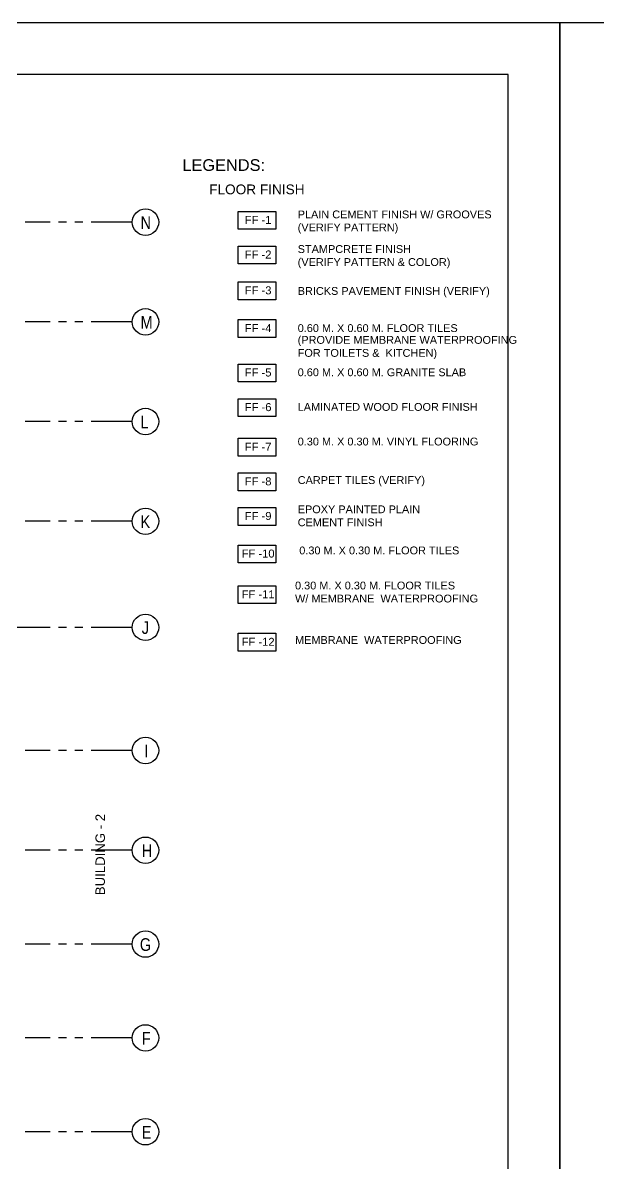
# Model space of a CAD drawing. Header units: millimetres. Extents: x 2148 to 2681, y 758 to 986.
# Drawn here: x 2455.36 to 2479.89, y 937.63 to 986.24 of the extents above; entities that cross this region are included whole.
import ezdxf

# ---------------------------------------------------------------- set-up
doc = ezdxf.new("R2010")
doc.units = ezdxf.units.MM
doc.linetypes.add('CENTER2', pattern=[28.575, 19.05, -3.175, 3.175, -3.175])
doc.linetypes.add('PHANTOMX2', pattern=[5, 2.5, -0.5, 0.5, -0.5, 0.5, -0.5])
for name, color, linetype in [('DIM', 20, 'Continuous'), ('grid', 241, 'PHANTOMX2'), ('S_GRID LINES', 252, 'Continuous'), ('TEXT', 6, 'Continuous'), ('TLBLK', 7, 'Continuous'), ('wall', 4, 'Continuous')]:
    doc.layers.add(name, color=color, linetype=linetype)
doc.styles.add('ARIALNW', font='ARIALN.TTF')
doc.styles.add('SWISS', font='swissl.ttf')

# ---------------------------------------------------------------- blocks, each defined once
blk = doc.blocks.new('A$C1DB67A09')
at = {"layer": 'Defpoints', "ltscale": 0.5, "elevation": 0}
blk.add_lwpolyline([(7.292, -83.48), (108.892, -83.48), (108.892, -7.28), (7.292, -7.28)], close=True, dxfattribs=at)
at = {"layer": 'wall', "color": 16, "linetype": 'ByBlock', "ltscale": 1.5, "elevation": 0}
blk.add_lwpolyline([(9.492, -81.28), (106.692, -81.28), (106.692, -9.48), (9.492, -9.48)], close=True, dxfattribs=at)

msp = doc.modelspace()

# ---------------------------------------------------------------- linework, layer by layer
at = {"ltscale": 0.5}
for points in [[(2464.5469527, 978.2003743), (2466.1507906, 978.2003743), (2466.1507906, 977.4412066), (2464.5469527, 977.4412066)], [(2464.5469527, 976.7243391), (2466.1507906, 976.7243391), (2466.1507906, 975.9651713), (2464.5469527, 975.9651713)], [(2464.5469527, 975.1942026), (2466.1507906, 975.1942026), (2466.1507906, 974.4350348), (2464.5469527, 974.4350348)], [(2464.5469527, 973.5855548), (2466.1507906, 973.5855548), (2466.1507906, 972.826387), (2464.5469527, 972.826387)], [(2464.5469527, 971.6932527), (2466.1507906, 971.6932527), (2466.1507906, 970.934085), (2464.5469527, 970.934085)], [(2464.5469527, 970.2172174), (2466.1507906, 970.2172174), (2466.1507906, 969.4580497), (2464.5469527, 969.4580497)], [(2464.5469527, 968.5278061), (2466.1507906, 968.5278061), (2466.1507906, 967.7686384), (2464.5469527, 967.7686384)], [(2464.5469527, 967.0517708), (2466.1507906, 967.0517708), (2466.1507906, 966.2926031), (2464.5469527, 966.2926031)], [(2464.5469527, 965.5757356), (2466.1507906, 965.5757356), (2466.1507906, 964.8165678), (2464.5469527, 964.8165678)], [(2464.5469527, 963.9749138), (2466.1507906, 963.9749138), (2466.1507906, 963.215746), (2464.5469527, 963.215746)], [(2464.5469527, 962.2398907), (2466.1507906, 962.2398907), (2466.1507906, 961.480723), (2464.5469527, 961.480723)], [(2464.5469527, 960.2150235), (2466.1507906, 960.2150235), (2466.1507906, 959.4558558), (2464.5469527, 959.4558558)]]:
    msp.add_lwpolyline(points, close=True, dxfattribs=at)
for centre in [(2460.5911583, 977.7411715, 0), (2460.5911583, 973.4910905), (2460.5911583, 969.2420849), (2460.5914723, 964.9898693, 0), (2460.5913145, 960.4692324), (2460.5910006, 955.2203176, 0), (2460.5910006, 950.969311, 0), (2460.5910006, 946.969311, 0), (2460.5910006, 942.969311, 0), (2460.5910006, 938.969311, 0)]:
    msp.add_circle(centre, 0.5634965)
at = {"layer": 'Defpoints', "ltscale": 0.5, "elevation": 0}
for points in [[(2376.6500187, 910.0388045), (2478.2500187, 910.0388045), (2478.2500187, 986.2388045), (2376.6500187, 986.2388045)], [(2478.2500187, 910.0388045), (2579.8500187, 910.0388045), (2579.8500187, 986.2388045), (2478.2500187, 986.2388045)]]:
    msp.add_lwpolyline(points, close=True, dxfattribs=at)
at = {"layer": 'grid', "ltscale": 0.7}
for p, q in [((2460.0276618, 977.7411715, 0), (2455.4672953, 977.7411715, 0)), ((2460.0276618, 973.4910905), (2455.4672953, 973.4910905, 0)), ((2460.0276618, 969.2420849), (2455.4672953, 969.2420849, 0)), ((2460.0273478, 964.9898693, 0), (2455.4672953, 964.9898693, 0)), ((2460.0275055, 960.4692324, 0), (2455.4672953, 960.4692324, 0)), ((2460.0278195, 960.4692324, 0), (2455.4672953, 960.4692324, 0)), ((2460.0278195, 955.2203176), (2455.4672953, 955.2203176)), ((2460.0278195, 950.969311), (2455.4672953, 950.969311)), ((2460.0278195, 946.969311), (2455.4672953, 946.969311)), ((2460.0278195, 942.969311, 0), (2455.4672953, 942.969311, 0)), ((2460.0278195, 938.969311, 0), (2455.4672953, 938.969311, 0))]:
    msp.add_line(p, q, dxfattribs=at)
at = {"layer": 'S_GRID LINES', "linetype": 'CENTER2', "ltscale": 0.2}
msp.add_line((2455.6327973, 960.4692324, 0), (2392.9847485, 960.4692324, 0), dxfattribs=at)

# ---------------------------------------------------------------- block references
at = {"layer": 'DIM', "color": 8}
for p in [(2369.358248, 993.5189005), (2470.958248, 993.5189005)]:
    msp.add_blockref('A$C1DB67A09', p, dxfattribs=at)

# ---------------------------------------------------------------- texts
at = {"layer": 'TEXT', "style": 'SWISS'}
msp.add_text('BUILDING - 2', height=0.402461914, rotation=89.98971085, dxfattribs=at).set_placement((2458.8622529, 949.0524885, 0))
at = {"layer": 'TEXT'}
for s, insert, char_height, width, attachment_point, style in [('LEGENDS:', (2463.9261653, 980.1713855), 0.4992, 7.258346404, 5, 'SWISS'), ('FLOOR FINISH', (2465.3384822, 979.1357863), 0.416, 6.048622004, 5, 'SWISS'), ('N', (2460.3800788, 977.9903005, 0), 0.54, 3.396423809, 1, 'ARIALNW'), ('FF -1', (2465.3924899, 977.8382735), 0.34125, 4.838897603, 5, 'SWISS'), ('FF -2', (2465.3924899, 976.3622382), 0.34125, 4.838897603, 5, 'SWISS'), ('FF -3', (2465.3924899, 974.8321018), 0.34125, 4.838897603, 5, 'SWISS'), ('M', (2460.3800788, 973.7402195), 0.54, 3.396423809, 1, 'ARIALNW'), ('FF -4', (2465.3924899, 973.2234539), 0.34125, 4.838897603, 5, 'SWISS'), ('FF -5', (2465.3924899, 971.3311519), 0.34125, 4.838897603, 5, 'SWISS'), ('FF -6', (2465.3924899, 969.8551166), 0.34125, 4.838897603, 5, 'SWISS'), ('L', (2460.3800788, 969.4912139), 0.54, 3.396423809, 1, 'ARIALNW'), ('FF -7', (2465.3924899, 968.1657053), 0.34125, 4.838897603, 5, 'SWISS'), ('FF -8', (2465.3924899, 966.68967), 0.34125, 4.838897603, 5, 'SWISS'), ('FF -9', (2465.3924899, 965.2136347), 0.34125, 4.838897603, 5, 'SWISS'), ('K', (2460.3803928, 965.2389983, 0), 0.54, 3.396423809, 1, 'ARIALNW'), ('FF -10', (2465.3924899, 963.6128129), 0.34125, 4.838897603, 5, 'SWISS'), ('FF -11', (2465.3924899, 961.8777899), 0.34125, 4.838897603, 5, 'SWISS'), ('J', (2460.4327613, 960.7290745), 0.54, 3.396423809, 1, 'ARIALNW'), ('FF -12', (2465.3924899, 959.8529227), 0.34125, 4.838897603, 5, 'SWISS'), ('I', (2460.5432166, 955.4694466, 0), 0.54, 3.396423809, 1, 'ARIALNW'), ('H', (2460.4324474, 951.21844, 0), 0.54, 3.396423809, 1, 'ARIALNW'), ('G', (2460.3517592, 947.21844, 0), 0.54, 3.396423809, 1, 'ARIALNW'), ('F', (2460.4324474, 943.21844, 0), 0.54, 3.396423809, 1, 'ARIALNW'), ('E', (2460.4324474, 939.21844, 0), 0.54, 3.396423809, 1, 'ARIALNW')]:
    msp.add_mtext(s, dxfattribs=dict(at, insert=insert, char_height=char_height, width=width, attachment_point=attachment_point, style=style))
at = {"layer": 'TLBLK', "color": 7, "char_height": 0.3328, "attachment_point": 4, "style": 'SWISS'}
for s, insert, width in [('PLAIN CEMENT FINISH W/ GROOVES\\P(VERIFY PATTERN)', (2467.0795541, 977.7441743), 11.644719696), ('STAMPCRETE FINISH\\P(VERIFY PATTERN & COLOR)', (2467.0795541, 976.268139), 11.644719696), ('BRICKS PAVEMENT FINISH (VERIFY)', (2467.0795541, 974.7588879), 14.82962309), ('0.60 M. X 0.60 M. FLOOR TILES', (2467.0795541, 973.2233323), 11.644719696), ('(PROVIDE MEMBRANE WATERPROOFING \\PFOR TOILETS &  KITCHEN)', (2467.0795541, 972.3956081), 14.82962309), ('0.60 M. X 0.60 M. GRANITE SLAB', (2467.0795541, 971.3396056), 11.644719696), ('LAMINATED WOOD FLOOR FINISH', (2467.0795541, 969.8635703), 11.644719696), ('0.30 M. X 0.30 M. VINYL FLOORING', (2467.0795541, 968.387535), 11.644719696), ('CARPET TILES (VERIFY)', (2467.0795541, 966.6981237), 11.644719696), ('EPOXY PAINTED PLAIN\\PCEMENT FINISH', (2467.0795541, 965.2220884), 11.644719696), ('0.30 M. X 0.30 M. FLOOR TILES', (2467.1464664, 963.7460532), 11.644719696), ('0.30 M. X 0.30 M. FLOOR TILES\\PW/ MEMBRANE  WATERPROOFING', (2466.9662822, 961.9729983), 11.644719696), ('MEMBRANE  WATERPROOFING', (2466.9662822, 959.9287932), 11.644719696)]:
    msp.add_mtext(s, dxfattribs=dict(at, insert=insert, width=width))

doc.saveas('drawing.dxf')
